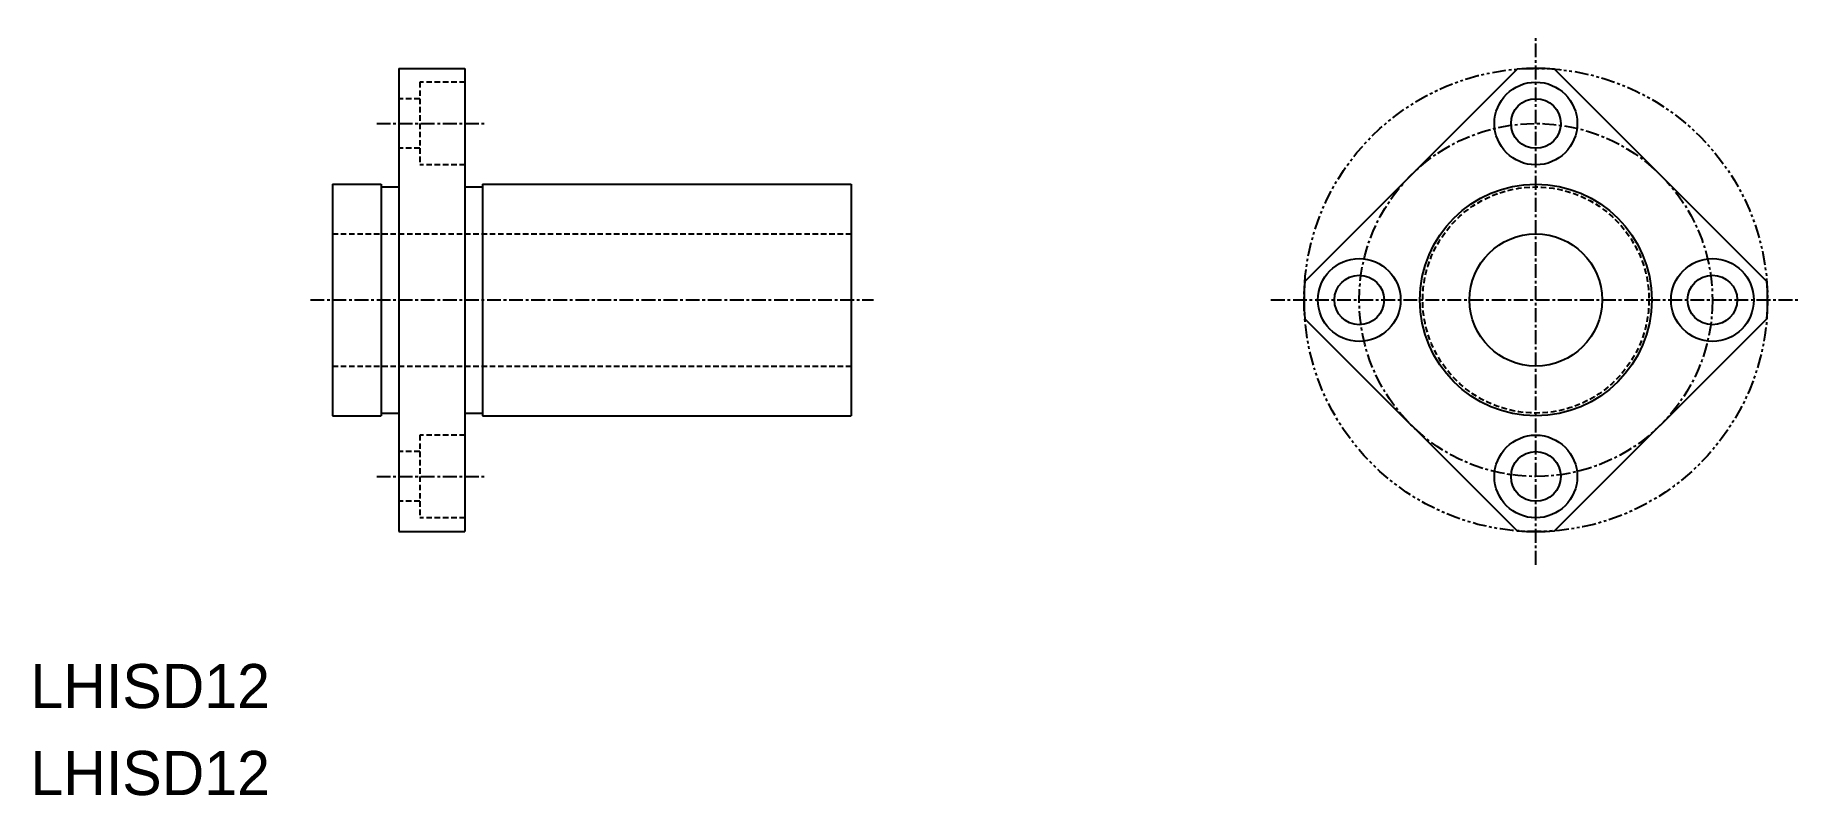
# Model space of a CAD drawing. Extents: x 226 to 386, y 135 to 204.
import ezdxf

# ---------------------------------------------------------------- set-up
doc = ezdxf.new("R2010")
doc.units = 0
for name, pattern in [('CENTER', [2, 1.25, -0.25, 0.25, -0.25]), ('DASHED', [0.75, 0.5, -0.25]), ('PHANTOM', [2.5, 1.25, -0.25, 0.25, -0.25, 0.25, -0.25])]:
    doc.linetypes.add(name, pattern=pattern)
doc.layers.get('0').update_dxf_attribs({"linetype": 'CONTINUOUS'})
doc.layers.add('CENTER', color=1, linetype='CENTER')

msp = doc.modelspace()

# ---------------------------------------------------------------- linework, layer by layer
at = {"color": 7, "linetype": 'CONTINUOUS'}
for p, q in [((259.05, 200.89), (265.05, 200.89)), ((259.05, 200.89), (259.05, 158.89)), ((265.05, 200.89), (265.05, 158.89)), ((360.37, 200.82), (341.13, 181.58)), ((383, 181.58), (363.76, 200.82)), ((253.05, 190.39), (257.45, 190.39)), ((253.05, 190.39), (253.05, 169.39)), ((257.45, 190.39), (257.45, 169.39)), ((266.65, 190.39), (300.05, 190.39)), ((266.65, 190.39), (266.65, 169.39)), ((300.05, 190.39), (300.05, 169.39)), ((257.45, 190.14), (259.05, 190.14)), ((265.05, 190.14), (266.65, 190.14)), ((360.37, 158.96), (341.13, 178.19)), ((383, 178.19), (363.76, 158.96)), ((257.45, 169.64), (259.05, 169.64)), ((265.05, 169.64), (266.65, 169.64)), ((253.05, 169.39), (257.45, 169.39)), ((266.65, 169.39), (300.05, 169.39)), ((259.05, 158.89), (265.05, 158.89))]:
    msp.add_line(p, q, dxfattribs=at)
at = {"color": 3, "linetype": 'DASHED'}
for p, q in [((265.05, 199.64), (260.95, 199.64)), ((260.95, 199.64), (260.95, 192.14)), ((260.95, 198.14), (259.05, 198.14)), ((260.95, 193.64), (259.05, 193.64)), ((265.05, 192.14), (260.95, 192.14)), ((253.05, 185.89), (300.05, 185.89)), ((253.05, 173.89), (300.05, 173.89)), ((265.05, 167.64), (260.95, 167.64)), ((260.95, 167.64), (260.95, 160.14)), ((260.95, 166.14), (259.05, 166.14)), ((260.95, 161.64), (259.05, 161.64)), ((265.05, 160.14), (260.95, 160.14))]:
    msp.add_line(p, q, dxfattribs=at)
at = {"color": 3, "linetype": 'PHANTOM'}
msp.add_circle((362.07, 179.89), 21, dxfattribs=at)
at = {"color": 7, "linetype": 'CONTINUOUS'}
for centre, radius in [((362.07, 195.89), 3.75), ((362.07, 195.89), 2.25), ((362.07, 179.89), 10.5), ((362.07, 179.89), 6), ((346.07, 179.89), 3.75), ((378.07, 179.89), 3.75), ((346.07, 179.89), 2.25), ((378.07, 179.89), 2.25), ((362.07, 163.89), 3.75), ((362.07, 163.89), 2.25)]:
    msp.add_circle(centre, radius, dxfattribs=at)
at = {"color": 3, "linetype": 'DASHED'}
msp.add_circle((362.07, 179.89), 10.25, dxfattribs=at)
at = {"color": 7, "linetype": 'CONTINUOUS'}
for start, end in [(85.3676, 94.6324), (175.3676, 184.6324), (355.3676, 4.6324), (265.3676, 274.6324)]:
    msp.add_arc((362.07, 179.89), 21, start, end, dxfattribs=at)
at = {"layer": 'CENTER', "color": 1, "linetype": 'CENTER'}
for p, q in [((362.07, 155.89), (362.07, 203.89)), ((257.05, 195.89), (267.05, 195.89)), ((251.05, 179.89), (302.05, 179.89)), ((338.07, 179.89), (386.07, 179.89)), ((257.05, 163.89), (267.05, 163.89))]:
    msp.add_line(p, q, dxfattribs=at)
msp.add_circle((362.07, 179.89), 16, dxfattribs=at)

# ---------------------------------------------------------------- texts
at = {"color": 7, "linetype": 'CONTINUOUS'}
for p in [(225.68, 142.89), (225.68, 135.01)]:
    msp.add_text('LHISD12', height=4, dxfattribs=at).set_placement(p)

doc.saveas('drawing.dxf')
